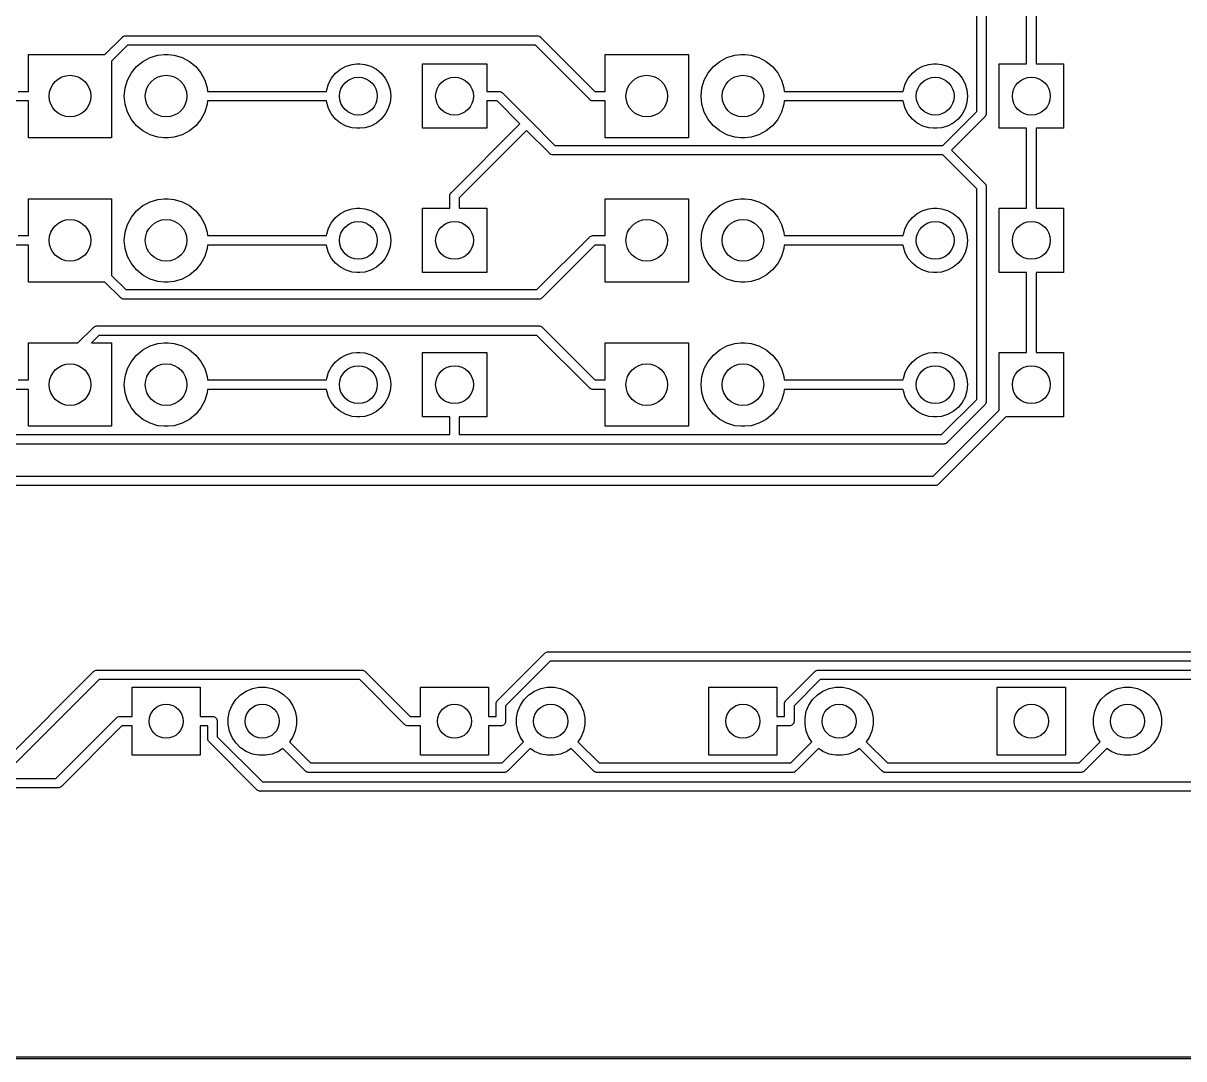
# Model space of a CAD drawing. Extents: x 47 to 146.1, y -90.2 to -39.3.
# Drawn here: x 77.5 to 108.17, y -90.19 to -62.84 of the extents above; entities that cross this region are included whole.
import ezdxf

# ---------------------------------------------------------------- set-up
doc = ezdxf.new("R2010")
doc.units = 0
doc.header["$MEASUREMENT"] = 0
doc.layers.add('BLACK', color=7, linetype='CONTINUOUS')

msp = doc.modelspace()

# ---------------------------------------------------------------- linework, layer by layer
at = {"layer": 'BLACK', "linetype": 'CONTINUOUS'}
for p, q in [((102.701, -65.1714), (102.701, -59.5838)), ((102.951, -59.5381), (102.951, -65.2171)), ((104.015, -63.92), (104.015, -61.81)), ((104.265, -61.81), (104.265, -63.92)), ((79.6632, -63.67), (80.1144, -63.2188)), ((80.2589, -63.4279), (79.84, -63.8468)), ((80.1144, -63.2188), (80.1183, -63.2141)), ((80.1183, -63.2141), (80.123, -63.2102)), ((80.123, -63.2102), (80.1373, -63.1985)), ((80.1373, -63.1985), (80.159, -63.1869)), ((80.159, -63.1869), (80.1826, -63.1797)), ((80.1826, -63.1797), (80.201, -63.1779)), ((80.201, -63.1779), (80.2071, -63.1773)), ((80.201, -63.1779), (80.201, -63.1779)), ((80.2071, -63.1773), (80.2132, -63.1779)), ((80.2132, -63.1779), (91.0815, -63.1779)), ((91.0358, -63.4279), (80.2589, -63.4279)), ((92.462, -64.8541), (91.0358, -63.4279)), ((91.0815, -63.1779), (91.0876, -63.1773)), ((91.0876, -63.1773), (91.0937, -63.1779)), ((91.0937, -63.1779), (91.0937, -63.1779)), ((91.0937, -63.1779), (91.1121, -63.1797)), ((91.1121, -63.1797), (91.1357, -63.1869)), ((91.1357, -63.1869), (91.1574, -63.1985)), ((91.1574, -63.1985), (91.1764, -63.2141)), ((91.1764, -63.2141), (91.1803, -63.2189)), ((91.1803, -63.2189), (92.6065, -64.645)), ((77.64, -64.645), (77.64, -63.67)), ((77.64, -63.67), (79.6632, -63.67)), ((80.6659, -63.851), (80.857, -63.7488)), ((80.857, -63.7488), (81.0644, -63.6859)), ((81.0644, -63.6859), (81.226, -63.67)), ((81.226, -63.67), (81.334, -63.67)), ((81.334, -63.67), (81.4956, -63.6859)), ((81.4956, -63.6859), (81.703, -63.7488)), ((81.703, -63.7488), (81.8941, -63.851)), ((92.88, -64.645), (92.88, -63.67)), ((92.88, -63.67), (95.08, -63.67)), ((95.08, -63.67), (95.08, -65.87)), ((95.9059, -63.851), (96.097, -63.7488)), ((96.097, -63.7488), (96.3044, -63.6859)), ((96.3044, -63.6859), (96.466, -63.67)), ((96.466, -63.67), (96.574, -63.67)), ((96.574, -63.67), (96.7356, -63.6859)), ((96.7356, -63.6859), (96.943, -63.7488)), ((96.943, -63.7488), (97.1341, -63.851)), ((79.84, -63.8468), (79.84, -65.87)), ((80.361, -64.1559), (80.4984, -63.9884)), ((80.4984, -63.9884), (80.6659, -63.851)), ((81.8941, -63.851), (82.0616, -63.9884)), ((82.0616, -63.9884), (82.199, -64.1559)), ((85.7561, -64.1661), (85.8855, -64.0598)), ((85.8855, -64.0598), (86.0331, -63.9809)), ((86.0331, -63.9809), (86.1934, -63.9323)), ((86.1934, -63.9323), (86.3183, -63.92)), ((86.3183, -63.92), (86.4017, -63.92)), ((86.4017, -63.92), (86.5266, -63.9323)), ((86.5266, -63.9323), (86.6869, -63.9809)), ((86.6869, -63.9809), (86.8345, -64.0598)), ((86.8345, -64.0598), (86.9639, -64.1661)), ((88.05, -65.62), (88.05, -63.92)), ((88.05, -63.92), (89.75, -63.92)), ((89.75, -63.92), (89.75, -64.645)), ((95.601, -64.1559), (95.7384, -63.9884)), ((95.7384, -63.9884), (95.9059, -63.851)), ((97.1341, -63.851), (97.3016, -63.9884)), ((97.3016, -63.9884), (97.439, -64.1559)), ((100.996, -64.1661), (101.125, -64.0598)), ((101.125, -64.0598), (101.273, -63.9809)), ((101.273, -63.9809), (101.433, -63.9323)), ((101.433, -63.9323), (101.558, -63.92)), ((101.558, -63.92), (101.642, -63.92)), ((101.642, -63.92), (101.767, -63.9323)), ((101.767, -63.9323), (101.927, -63.9809)), ((101.927, -63.9809), (102.075, -64.0598)), ((102.075, -64.0598), (102.204, -64.1661)), ((103.29, -65.62), (103.29, -63.92)), ((103.29, -63.92), (104.015, -63.92)), ((104.265, -63.92), (104.99, -63.92)), ((104.99, -63.92), (104.99, -65.62)), ((80.1959, -64.5544), (80.2588, -64.347)), ((80.2588, -64.347), (80.361, -64.1559)), ((82.199, -64.1559), (82.3012, -64.347)), ((82.3012, -64.347), (82.3641, -64.5544)), ((85.5709, -64.4431), (85.6498, -64.2955)), ((85.6498, -64.2955), (85.7561, -64.1661)), ((86.9639, -64.1661), (87.0702, -64.2955)), ((87.0702, -64.2955), (87.1491, -64.4431)), ((95.4359, -64.5544), (95.4988, -64.347)), ((95.4988, -64.347), (95.601, -64.1559)), ((97.439, -64.1559), (97.5412, -64.347)), ((97.5412, -64.347), (97.6041, -64.5544)), ((100.811, -64.4431), (100.89, -64.2955)), ((100.89, -64.2955), (100.996, -64.1661)), ((102.204, -64.1661), (102.31, -64.2955)), ((102.31, -64.2955), (102.389, -64.4431)), ((77.3665, -64.645), (77.64, -64.645)), ((80.1747, -64.77), (80.1959, -64.5544)), ((82.3641, -64.5544), (82.373, -64.645)), ((82.373, -64.645), (85.5182, -64.645)), ((85.5182, -64.645), (85.5223, -64.6034)), ((85.5223, -64.6034), (85.5709, -64.4431)), ((87.1491, -64.4431), (87.1977, -64.6034)), ((87.1977, -64.6034), (87.2141, -64.77)), ((89.75, -64.645), (90.0692, -64.645)), ((90.0692, -64.645), (90.0753, -64.6444)), ((90.0753, -64.6444), (90.0814, -64.645)), ((90.0814, -64.645), (90.0814, -64.645)), ((90.0814, -64.645), (90.0998, -64.6468)), ((90.0998, -64.6468), (90.1234, -64.654)), ((90.1234, -64.654), (90.1451, -64.6656)), ((90.1451, -64.6656), (90.1641, -64.6812)), ((90.1641, -64.6812), (90.168, -64.686)), ((90.168, -64.686), (90.8891, -65.407)), ((92.6065, -64.645), (92.88, -64.645)), ((95.4147, -64.77), (95.4359, -64.5544)), ((97.6041, -64.5544), (97.613, -64.645)), ((97.613, -64.645), (100.758, -64.645)), ((100.758, -64.645), (100.762, -64.6034)), ((100.762, -64.6034), (100.811, -64.4431)), ((102.389, -64.4431), (102.438, -64.6034)), ((102.438, -64.6034), (102.454, -64.77)), ((77.64, -64.895), (77.3208, -64.895)), ((77.64, -65.87), (77.64, -64.895)), ((80.1959, -64.9856), (80.1747, -64.77)), ((80.2588, -65.193), (80.1959, -64.9856)), ((82.3641, -64.9856), (82.3012, -65.193)), ((82.373, -64.895), (82.3641, -64.9856)), ((85.5182, -64.895), (82.373, -64.895)), ((85.5223, -64.9366), (85.5182, -64.895)), ((85.5709, -65.0969), (85.5223, -64.9366)), ((87.1977, -64.9366), (87.1491, -65.0969)), ((87.2141, -64.77), (87.1977, -64.9366)), ((90.0235, -64.895), (89.75, -64.895)), ((89.75, -64.895), (89.75, -65.62)), ((90.6282, -65.4997), (90.0235, -64.895)), ((92.4659, -64.8588), (92.462, -64.8541)), ((92.4706, -64.8627), (92.4659, -64.8588)), ((92.4849, -64.8744), (92.4706, -64.8627)), ((92.5066, -64.886), (92.4849, -64.8744)), ((92.5302, -64.8932), (92.5066, -64.886)), ((92.5486, -64.895), (92.5302, -64.8932)), ((92.5547, -64.8956), (92.5486, -64.895)), ((92.5486, -64.895), (92.5486, -64.895)), ((92.5608, -64.895), (92.5547, -64.8956)), ((92.88, -64.895), (92.5608, -64.895)), ((92.88, -65.87), (92.88, -64.895)), ((95.4359, -64.9856), (95.4147, -64.77)), ((95.4988, -65.193), (95.4359, -64.9856)), ((97.6041, -64.9856), (97.5412, -65.193)), ((97.613, -64.895), (97.6041, -64.9856)), ((100.758, -64.895), (97.613, -64.895)), ((100.762, -64.9366), (100.758, -64.895)), ((100.811, -65.0969), (100.762, -64.9366)), ((102.438, -64.9366), (102.389, -65.0969)), ((102.454, -64.77), (102.438, -64.9366)), ((80.361, -65.3841), (80.2588, -65.193)), ((82.3012, -65.193), (82.199, -65.3841)), ((85.6498, -65.2445), (85.5709, -65.0969)), ((85.7561, -65.3739), (85.6498, -65.2445)), ((87.0702, -65.2445), (86.9639, -65.3739)), ((87.1491, -65.0969), (87.0702, -65.2445)), ((95.601, -65.3841), (95.4988, -65.193)), ((97.5412, -65.193), (97.439, -65.3841)), ((100.89, -65.2445), (100.811, -65.0969)), ((100.996, -65.3739), (100.89, -65.2445)), ((101.802, -66.0704), (102.701, -65.1714)), ((102.91, -65.3159), (102.031, -66.1954)), ((102.31, -65.2445), (102.204, -65.3739)), ((102.389, -65.0969), (102.31, -65.2445)), ((102.915, -65.312), (102.91, -65.3159)), ((102.919, -65.3073), (102.915, -65.312)), ((102.931, -65.293), (102.919, -65.3073)), ((102.919, -65.3073), (102.919, -65.3073)), ((102.942, -65.2713), (102.931, -65.293)), ((102.931, -65.293), (102.931, -65.293)), ((102.949, -65.2477), (102.942, -65.2713)), ((102.951, -65.2293), (102.949, -65.2477)), ((102.951, -65.2171), (102.952, -65.2232)), ((102.952, -65.2232), (102.951, -65.2293)), ((102.951, -65.2293), (102.951, -65.2293)), ((80.4984, -65.5516), (80.361, -65.3841)), ((80.6659, -65.689), (80.4984, -65.5516)), ((82.0616, -65.5516), (81.8941, -65.689)), ((82.199, -65.3841), (82.0616, -65.5516)), ((85.8855, -65.4802), (85.7561, -65.3739)), ((86.0331, -65.5591), (85.8855, -65.4802)), ((86.1934, -65.6077), (86.0331, -65.5591)), ((86.3183, -65.62), (86.1934, -65.6077)), ((86.4017, -65.62), (86.3183, -65.62)), ((86.5266, -65.6077), (86.4017, -65.62)), ((86.6869, -65.5591), (86.5266, -65.6077)), ((86.8345, -65.4802), (86.6869, -65.5591)), ((86.9639, -65.3739), (86.8345, -65.4802)), ((89.75, -65.62), (88.05, -65.62)), ((88.816, -67.312), (90.6282, -65.4997)), ((90.8891, -65.407), (90.8938, -65.4109)), ((90.8938, -65.4109), (90.8977, -65.4156)), ((90.8977, -65.4156), (90.8977, -65.4157)), ((90.8977, -65.4157), (91.5525, -66.0704)), ((95.7384, -65.5516), (95.601, -65.3841)), ((95.9059, -65.689), (95.7384, -65.5516)), ((97.3016, -65.5516), (97.1341, -65.689)), ((97.439, -65.3841), (97.3016, -65.5516)), ((101.125, -65.4802), (100.996, -65.3739)), ((101.273, -65.5591), (101.125, -65.4802)), ((101.433, -65.6077), (101.273, -65.5591)), ((101.558, -65.62), (101.433, -65.6077)), ((101.642, -65.62), (101.558, -65.62)), ((101.767, -65.6077), (101.642, -65.62)), ((101.927, -65.5591), (101.767, -65.6077)), ((102.075, -65.4802), (101.927, -65.5591)), ((102.204, -65.3739), (102.075, -65.4802)), ((104.015, -65.62), (103.29, -65.62)), ((104.015, -67.73), (104.015, -65.62)), ((104.99, -65.62), (104.265, -65.62)), ((104.265, -65.62), (104.265, -67.73)), ((79.84, -65.87), (77.64, -65.87)), ((80.857, -65.7912), (80.6659, -65.689)), ((81.0644, -65.8541), (80.857, -65.7912)), ((81.226, -65.87), (81.0644, -65.8541)), ((81.334, -65.87), (81.226, -65.87)), ((81.4956, -65.8541), (81.334, -65.87)), ((81.703, -65.7912), (81.4956, -65.8541)), ((81.8941, -65.689), (81.703, -65.7912)), ((90.805, -65.6765), (89.025, -67.4565)), ((91.408, -66.2795), (90.805, -65.6765)), ((95.08, -65.87), (92.88, -65.87)), ((96.097, -65.7912), (95.9059, -65.689)), ((96.3044, -65.8541), (96.097, -65.7912)), ((96.466, -65.87), (96.3044, -65.8541)), ((96.574, -65.87), (96.466, -65.87)), ((96.7356, -65.8541), (96.574, -65.87)), ((96.943, -65.7912), (96.7356, -65.8541)), ((97.1341, -65.689), (96.943, -65.7912)), ((91.5525, -66.0704), (101.802, -66.0704)), ((102.031, -66.1954), (102.91, -67.075)), ((91.4119, -66.2842), (91.408, -66.2795)), ((91.4166, -66.2881), (91.4119, -66.2842)), ((91.4284, -66.2978), (91.4166, -66.2881)), ((91.4166, -66.2881), (91.4166, -66.2881)), ((91.4309, -66.2998), (91.4284, -66.2978)), ((91.4526, -66.3114), (91.4309, -66.2998)), ((91.4762, -66.3186), (91.4526, -66.3114)), ((91.4946, -66.3204), (91.4762, -66.3186)), ((91.5007, -66.321), (91.4946, -66.3204)), ((91.4946, -66.3204), (91.4946, -66.3204)), ((91.5068, -66.3204), (91.5007, -66.321)), ((101.802, -66.3204), (91.5068, -66.3204)), ((102.701, -67.2195), (101.802, -66.3204)), ((102.91, -67.075), (102.915, -67.0789)), ((102.915, -67.0789), (102.919, -67.0836)), ((102.919, -67.0836), (102.931, -67.0979)), ((102.931, -67.0979), (102.935, -67.1066)), ((102.935, -67.1066), (102.942, -67.1196)), ((102.942, -67.1196), (102.95, -67.1432)), ((102.95, -67.1432), (102.951, -67.1616)), ((88.7744, -67.4047), (88.7768, -67.3802)), ((88.775, -67.4108), (88.7744, -67.4047)), ((88.775, -67.73), (88.775, -67.4108)), ((88.7768, -67.3802), (88.784, -67.3566)), ((88.784, -67.3566), (88.7956, -67.3349)), ((88.7956, -67.3349), (88.8073, -67.3207)), ((88.8073, -67.3206), (88.8112, -67.3159)), ((88.8073, -67.3207), (88.8073, -67.3206)), ((88.8112, -67.3159), (88.816, -67.312)), ((89.025, -67.4565), (89.025, -67.73)), ((102.701, -72.7784), (102.701, -67.2195)), ((102.951, -67.1616), (102.951, -67.1616)), ((102.951, -67.1616), (102.952, -67.1677)), ((102.952, -67.1677), (102.951, -67.1738)), ((102.951, -67.1738), (102.951, -72.8241)), ((77.64, -68.455), (77.64, -67.48)), ((77.64, -67.48), (79.84, -67.48)), ((79.84, -67.48), (79.84, -69.5032)), ((80.4984, -67.7984), (80.6659, -67.661)), ((80.6659, -67.661), (80.857, -67.5588)), ((80.857, -67.5588), (81.0644, -67.4959)), ((81.0644, -67.4959), (81.226, -67.48)), ((81.226, -67.48), (81.334, -67.48)), ((81.334, -67.48), (81.4956, -67.4959)), ((81.4956, -67.4959), (81.703, -67.5588)), ((81.703, -67.5588), (81.8941, -67.661)), ((81.8941, -67.661), (82.0616, -67.7984)), ((86.0331, -67.7909), (86.1934, -67.7423)), ((86.1934, -67.7423), (86.3183, -67.73)), ((86.3183, -67.73), (86.4017, -67.73)), ((86.4017, -67.73), (86.5266, -67.7423)), ((86.5266, -67.7423), (86.6869, -67.7909)), ((88.05, -69.43), (88.05, -67.73)), ((88.05, -67.73), (88.775, -67.73)), ((89.025, -67.73), (89.75, -67.73)), ((89.75, -67.73), (89.75, -69.43)), ((92.88, -68.455), (92.88, -67.48)), ((92.88, -67.48), (95.08, -67.48)), ((95.08, -67.48), (95.08, -69.68)), ((95.7384, -67.7984), (95.9059, -67.661)), ((95.9059, -67.661), (96.097, -67.5588)), ((96.097, -67.5588), (96.3044, -67.4959)), ((96.3044, -67.4959), (96.466, -67.48)), ((96.466, -67.48), (96.574, -67.48)), ((96.574, -67.48), (96.7356, -67.4959)), ((96.7356, -67.4959), (96.943, -67.5588)), ((96.943, -67.5588), (97.1341, -67.661)), ((97.1341, -67.661), (97.3016, -67.7984)), ((101.273, -67.7909), (101.433, -67.7423)), ((101.433, -67.7423), (101.558, -67.73)), ((101.558, -67.73), (101.642, -67.73)), ((101.642, -67.73), (101.767, -67.7423)), ((101.767, -67.7423), (101.927, -67.7909)), ((103.29, -69.43), (103.29, -67.73)), ((103.29, -67.73), (104.015, -67.73)), ((104.265, -67.73), (104.99, -67.73)), ((104.99, -67.73), (104.99, -69.43)), ((80.2588, -68.157), (80.361, -67.9659)), ((80.361, -67.9659), (80.4984, -67.7984)), ((82.0616, -67.7984), (82.199, -67.9659)), ((82.199, -67.9659), (82.3012, -68.157)), ((85.6498, -68.1055), (85.7561, -67.9761)), ((85.7561, -67.9761), (85.8855, -67.8698)), ((85.8855, -67.8698), (86.0331, -67.7909)), ((86.6869, -67.7909), (86.8345, -67.8698)), ((86.8345, -67.8698), (86.9639, -67.9761)), ((86.9639, -67.9761), (87.0702, -68.1055)), ((95.4988, -68.157), (95.601, -67.9659)), ((95.601, -67.9659), (95.7384, -67.7984)), ((97.3016, -67.7984), (97.439, -67.9659)), ((97.439, -67.9659), (97.5412, -68.157)), ((100.89, -68.1055), (100.996, -67.9761)), ((100.996, -67.9761), (101.125, -67.8698)), ((101.125, -67.8698), (101.273, -67.7909)), ((101.927, -67.7909), (102.075, -67.8698)), ((102.075, -67.8698), (102.204, -67.9761)), ((102.204, -67.9761), (102.31, -68.1055)), ((80.1747, -68.58), (80.1959, -68.3644)), ((80.1959, -68.3644), (80.2588, -68.157)), ((82.3012, -68.157), (82.3641, -68.3644)), ((82.3641, -68.3644), (82.373, -68.455)), ((85.5223, -68.4134), (85.5709, -68.2531)), ((85.5709, -68.2531), (85.6498, -68.1055)), ((87.0702, -68.1055), (87.1491, -68.2531)), ((87.1491, -68.2531), (87.1977, -68.4134)), ((95.4147, -68.58), (95.4359, -68.3644)), ((95.4359, -68.3644), (95.4988, -68.157)), ((97.5412, -68.157), (97.6041, -68.3644)), ((97.6041, -68.3644), (97.613, -68.455)), ((100.762, -68.4134), (100.811, -68.2531)), ((100.811, -68.2531), (100.89, -68.1055)), ((102.31, -68.1055), (102.389, -68.2531)), ((102.389, -68.2531), (102.438, -68.4134)), ((77.3665, -68.455), (77.64, -68.455)), ((80.1959, -68.7956), (80.1747, -68.58)), ((82.373, -68.455), (85.5182, -68.455)), ((85.5182, -68.455), (85.5223, -68.4134)), ((87.1977, -68.4134), (87.2141, -68.58)), ((87.2141, -68.58), (87.1977, -68.7466)), ((91.0776, -69.8803), (92.462, -68.4959)), ((92.462, -68.4959), (92.4659, -68.4912)), ((92.4659, -68.4912), (92.4706, -68.4873)), ((92.4706, -68.4873), (92.4849, -68.4756)), ((92.4706, -68.4873), (92.4706, -68.4873)), ((92.4849, -68.4756), (92.5066, -68.464)), ((92.5066, -68.464), (92.5302, -68.4568)), ((92.5302, -68.4568), (92.5486, -68.455)), ((92.5486, -68.455), (92.5547, -68.4544)), ((92.5486, -68.455), (92.5486, -68.455)), ((92.5547, -68.4544), (92.5608, -68.455)), ((92.5608, -68.455), (92.88, -68.455)), ((95.4359, -68.7956), (95.4147, -68.58)), ((97.613, -68.455), (100.758, -68.455)), ((100.758, -68.455), (100.762, -68.4134)), ((102.438, -68.4134), (102.454, -68.58)), ((102.454, -68.58), (102.438, -68.7466)), ((77.64, -68.705), (77.3208, -68.705)), ((77.64, -69.68), (77.64, -68.705)), ((80.2588, -69.003), (80.1959, -68.7956)), ((82.3641, -68.7956), (82.3012, -69.003)), ((82.373, -68.705), (82.3641, -68.7956)), ((85.5182, -68.705), (82.373, -68.705)), ((85.5223, -68.7466), (85.5182, -68.705)), ((85.5709, -68.9069), (85.5223, -68.7466)), ((85.6498, -69.0545), (85.5709, -68.9069)), ((87.1491, -68.9069), (87.0702, -69.0545)), ((87.1977, -68.7466), (87.1491, -68.9069)), ((92.6065, -68.705), (91.2221, -70.0893)), ((92.88, -68.705), (92.6065, -68.705)), ((92.88, -69.68), (92.88, -68.705)), ((95.4988, -69.003), (95.4359, -68.7956)), ((97.6041, -68.7956), (97.5412, -69.003)), ((97.613, -68.705), (97.6041, -68.7956)), ((100.758, -68.705), (97.613, -68.705)), ((100.762, -68.7466), (100.758, -68.705)), ((100.811, -68.9069), (100.762, -68.7466)), ((100.89, -69.0545), (100.811, -68.9069)), ((102.389, -68.9069), (102.31, -69.0545)), ((102.438, -68.7466), (102.389, -68.9069)), ((80.361, -69.1941), (80.2588, -69.003)), ((80.4984, -69.3616), (80.361, -69.1941)), ((82.199, -69.1941), (82.0616, -69.3616)), ((82.3012, -69.003), (82.199, -69.1941)), ((85.7561, -69.1839), (85.6498, -69.0545)), ((85.8855, -69.2902), (85.7561, -69.1839)), ((86.0331, -69.3691), (85.8855, -69.2902)), ((86.8345, -69.2902), (86.6869, -69.3691)), ((86.9639, -69.1839), (86.8345, -69.2902)), ((87.0702, -69.0545), (86.9639, -69.1839)), ((95.601, -69.1941), (95.4988, -69.003)), ((95.7384, -69.3616), (95.601, -69.1941)), ((97.439, -69.1941), (97.3016, -69.3616)), ((97.5412, -69.003), (97.439, -69.1941)), ((100.996, -69.1839), (100.89, -69.0545)), ((101.125, -69.2902), (100.996, -69.1839)), ((101.273, -69.3691), (101.125, -69.2902)), ((102.075, -69.2902), (101.927, -69.3691)), ((102.204, -69.1839), (102.075, -69.2902)), ((102.31, -69.0545), (102.204, -69.1839)), ((79.84, -69.5032), (80.2171, -69.8803)), ((80.6659, -69.499), (80.4984, -69.3616)), ((80.857, -69.6012), (80.6659, -69.499)), ((81.0644, -69.6641), (80.857, -69.6012)), ((81.703, -69.6012), (81.4956, -69.6641)), ((81.8941, -69.499), (81.703, -69.6012)), ((82.0616, -69.3616), (81.8941, -69.499)), ((86.1934, -69.4177), (86.0331, -69.3691)), ((86.3183, -69.43), (86.1934, -69.4177)), ((86.4017, -69.43), (86.3183, -69.43)), ((86.5266, -69.4177), (86.4017, -69.43)), ((86.6869, -69.3691), (86.5266, -69.4177)), ((89.75, -69.43), (88.05, -69.43)), ((95.9059, -69.499), (95.7384, -69.3616)), ((96.097, -69.6012), (95.9059, -69.499)), ((96.3044, -69.6641), (96.097, -69.6012)), ((96.943, -69.6012), (96.7356, -69.6641)), ((97.1341, -69.499), (96.943, -69.6012)), ((97.3016, -69.3616), (97.1341, -69.499)), ((101.433, -69.4177), (101.273, -69.3691)), ((101.558, -69.43), (101.433, -69.4177)), ((101.642, -69.43), (101.558, -69.43)), ((101.767, -69.4177), (101.642, -69.43)), ((101.927, -69.3691), (101.767, -69.4177)), ((104.015, -69.43), (103.29, -69.43)), ((104.015, -71.54), (104.015, -69.43)), ((104.99, -69.43), (104.265, -69.43)), ((104.265, -69.43), (104.265, -71.54)), ((79.6632, -69.68), (77.64, -69.68)), ((80.0726, -70.0894), (79.6632, -69.68)), ((80.2171, -69.8803), (91.0776, -69.8803)), ((81.226, -69.68), (81.0644, -69.6641)), ((81.334, -69.68), (81.226, -69.68)), ((81.4956, -69.6641), (81.334, -69.68)), ((95.08, -69.68), (92.88, -69.68)), ((96.466, -69.68), (96.3044, -69.6641)), ((96.574, -69.68), (96.466, -69.68)), ((96.7356, -69.6641), (96.574, -69.68)), ((80.0765, -70.0941), (80.0726, -70.0894)), ((80.0812, -70.098), (80.0765, -70.0941)), ((80.093, -70.1077), (80.0812, -70.098)), ((80.0812, -70.098), (80.0812, -70.098)), ((80.0955, -70.1097), (80.093, -70.1077)), ((80.1172, -70.1213), (80.0955, -70.1097)), ((80.1408, -70.1285), (80.1172, -70.1213)), ((80.1592, -70.1303), (80.1408, -70.1285)), ((80.1653, -70.1309), (80.1592, -70.1303)), ((80.1592, -70.1303), (80.1592, -70.1303)), ((80.1714, -70.1303), (80.1653, -70.1309)), ((91.1233, -70.1303), (80.1714, -70.1303)), ((91.1294, -70.1309), (91.1233, -70.1303)), ((91.1355, -70.1303), (91.1294, -70.1309)), ((91.1539, -70.1285), (91.1355, -70.1303)), ((91.1355, -70.1303), (91.1355, -70.1303)), ((91.1775, -70.1213), (91.1539, -70.1285)), ((91.1992, -70.1097), (91.1775, -70.1213)), ((91.2182, -70.0941), (91.1992, -70.1097)), ((91.2221, -70.0893), (91.2182, -70.0941)), ((78.9506, -71.29), (79.36, -70.8806)), ((79.5045, -71.0897), (79.3042, -71.29)), ((79.36, -70.8806), (79.3639, -70.8759)), ((79.3639, -70.8759), (79.3686, -70.872)), ((79.3686, -70.872), (79.3829, -70.8603)), ((79.3686, -70.872), (79.3686, -70.872)), ((79.3829, -70.8603), (79.4046, -70.8487)), ((79.4046, -70.8487), (79.4282, -70.8415)), ((79.4282, -70.8415), (79.4466, -70.8397)), ((79.4466, -70.8397), (79.4527, -70.8391)), ((79.4466, -70.8397), (79.4466, -70.8397)), ((79.4527, -70.8391), (79.4588, -70.8397)), ((79.4588, -70.8397), (91.1233, -70.8397)), ((91.0776, -71.0897), (79.5045, -71.0897)), ((92.462, -72.4741), (91.0776, -71.0897)), ((91.1233, -70.8397), (91.1294, -70.8391)), ((91.1294, -70.8391), (91.1355, -70.8397)), ((91.1355, -70.8397), (91.1355, -70.8397)), ((91.1355, -70.8397), (91.1539, -70.8415)), ((91.1539, -70.8415), (91.1775, -70.8487)), ((91.1775, -70.8487), (91.1992, -70.8603)), ((91.1992, -70.8603), (91.2182, -70.8759)), ((91.2182, -70.8759), (91.2221, -70.8807)), ((91.2221, -70.8807), (92.6065, -72.265)), ((77.64, -72.265), (77.64, -71.29)), ((77.64, -71.29), (78.9506, -71.29)), ((79.3042, -71.29), (79.84, -71.29)), ((79.84, -71.29), (79.84, -73.49)), ((80.6659, -71.471), (80.857, -71.3688)), ((80.857, -71.3688), (81.0644, -71.3059)), ((81.0644, -71.3059), (81.226, -71.29)), ((81.226, -71.29), (81.334, -71.29)), ((81.334, -71.29), (81.4956, -71.3059)), ((81.4956, -71.3059), (81.703, -71.3688)), ((81.703, -71.3688), (81.8941, -71.471)), ((92.88, -72.265), (92.88, -71.29)), ((92.88, -71.29), (95.08, -71.29)), ((95.08, -71.29), (95.08, -73.49)), ((95.9059, -71.471), (96.097, -71.3688)), ((96.097, -71.3688), (96.3044, -71.3059)), ((96.3044, -71.3059), (96.466, -71.29)), ((96.466, -71.29), (96.574, -71.29)), ((96.574, -71.29), (96.7356, -71.3059)), ((96.7356, -71.3059), (96.943, -71.3688)), ((96.943, -71.3688), (97.1341, -71.471)), ((80.361, -71.7759), (80.4984, -71.6084)), ((80.4984, -71.6084), (80.6659, -71.471)), ((81.8941, -71.471), (82.0616, -71.6084)), ((82.0616, -71.6084), (82.199, -71.7759)), ((85.7561, -71.7861), (85.8855, -71.6798)), ((85.8855, -71.6798), (86.0331, -71.6009)), ((86.0331, -71.6009), (86.1934, -71.5523)), ((86.1934, -71.5523), (86.3183, -71.54)), ((86.3183, -71.54), (86.4017, -71.54)), ((86.4017, -71.54), (86.5266, -71.5523)), ((86.5266, -71.5523), (86.6869, -71.6009)), ((86.6869, -71.6009), (86.8345, -71.6798)), ((86.8345, -71.6798), (86.9639, -71.7861)), ((88.05, -73.24), (88.05, -71.54)), ((88.05, -71.54), (89.75, -71.54)), ((89.75, -71.54), (89.75, -73.24)), ((95.601, -71.7759), (95.7384, -71.6084)), ((95.7384, -71.6084), (95.9059, -71.471)), ((97.1341, -71.471), (97.3016, -71.6084)), ((97.3016, -71.6084), (97.439, -71.7759)), ((100.996, -71.7861), (101.125, -71.6798)), ((101.125, -71.6798), (101.273, -71.6009)), ((101.273, -71.6009), (101.433, -71.5523)), ((101.433, -71.5523), (101.558, -71.54)), ((101.558, -71.54), (101.642, -71.54)), ((101.642, -71.54), (101.767, -71.5523)), ((101.767, -71.5523), (101.927, -71.6009)), ((101.927, -71.6009), (102.075, -71.6798)), ((102.075, -71.6798), (102.204, -71.7861)), ((103.29, -73.0632), (103.29, -71.54)), ((103.29, -71.54), (104.015, -71.54)), ((104.265, -71.54), (104.99, -71.54)), ((104.99, -71.54), (104.99, -73.24)), ((80.1959, -72.1744), (80.2588, -71.967)), ((80.2588, -71.967), (80.361, -71.7759)), ((82.199, -71.7759), (82.3012, -71.967)), ((82.3012, -71.967), (82.3641, -72.1744)), ((85.5223, -72.2234), (85.5709, -72.0631)), ((85.5709, -72.0631), (85.6498, -71.9155)), ((85.6498, -71.9155), (85.7561, -71.7861)), ((86.9639, -71.7861), (87.0702, -71.9155)), ((87.0702, -71.9155), (87.1491, -72.0631)), ((87.1491, -72.0631), (87.1977, -72.2234)), ((95.4359, -72.1744), (95.4988, -71.967)), ((95.4988, -71.967), (95.601, -71.7759)), ((97.439, -71.7759), (97.5412, -71.967)), ((97.5412, -71.967), (97.6041, -72.1744)), ((100.762, -72.2234), (100.811, -72.0631)), ((100.811, -72.0631), (100.89, -71.9155)), ((100.89, -71.9155), (100.996, -71.7861)), ((102.204, -71.7861), (102.31, -71.9155)), ((102.31, -71.9155), (102.389, -72.0631)), ((102.389, -72.0631), (102.438, -72.2234)), ((77.3665, -72.265), (77.64, -72.265)), ((80.1747, -72.39), (80.1959, -72.1744)), ((82.3641, -72.1744), (82.373, -72.265)), ((82.373, -72.265), (85.5182, -72.265)), ((85.5182, -72.265), (85.5223, -72.2234)), ((87.1977, -72.2234), (87.2141, -72.39)), ((92.6065, -72.265), (92.88, -72.265)), ((95.4147, -72.39), (95.4359, -72.1744)), ((97.6041, -72.1744), (97.613, -72.265)), ((97.613, -72.265), (100.758, -72.265)), ((100.758, -72.265), (100.762, -72.2234)), ((102.438, -72.2234), (102.454, -72.39)), ((77.64, -72.515), (77.3208, -72.515)), ((77.64, -73.49), (77.64, -72.515)), ((80.1959, -72.6056), (80.1747, -72.39)), ((80.2588, -72.813), (80.1959, -72.6056)), ((82.3641, -72.6056), (82.3012, -72.813)), ((82.373, -72.515), (82.3641, -72.6056)), ((85.5182, -72.515), (82.373, -72.515)), ((85.5223, -72.5566), (85.5182, -72.515)), ((85.5709, -72.7169), (85.5223, -72.5566)), ((87.1977, -72.5566), (87.1491, -72.7169)), ((87.2141, -72.39), (87.1977, -72.5566)), ((92.4659, -72.4788), (92.462, -72.4741)), ((92.4706, -72.4827), (92.4659, -72.4788)), ((92.4849, -72.4944), (92.4706, -72.4827)), ((92.4706, -72.4827), (92.4706, -72.4827)), ((92.5066, -72.506), (92.4849, -72.4944)), ((92.5302, -72.5132), (92.5066, -72.506)), ((92.5486, -72.515), (92.5302, -72.5132)), ((92.5547, -72.5156), (92.5486, -72.515)), ((92.5486, -72.515), (92.5486, -72.515)), ((92.5608, -72.515), (92.5547, -72.5156)), ((92.88, -72.515), (92.5608, -72.515)), ((92.88, -73.49), (92.88, -72.515)), ((95.4359, -72.6056), (95.4147, -72.39)), ((95.4988, -72.813), (95.4359, -72.6056)), ((97.6041, -72.6056), (97.5412, -72.813)), ((97.613, -72.515), (97.6041, -72.6056)), ((100.758, -72.515), (97.613, -72.515)), ((100.762, -72.5566), (100.758, -72.515)), ((100.811, -72.7169), (100.762, -72.5566)), ((102.438, -72.5566), (102.389, -72.7169)), ((102.454, -72.39), (102.438, -72.5566)), ((80.361, -73.0041), (80.2588, -72.813)), ((82.3012, -72.813), (82.199, -73.0041)), ((85.6498, -72.8645), (85.5709, -72.7169)), ((85.7561, -72.9939), (85.6498, -72.8645)), ((87.0702, -72.8645), (86.9639, -72.9939)), ((87.1491, -72.7169), (87.0702, -72.8645)), ((95.601, -73.0041), (95.4988, -72.813)), ((97.5412, -72.813), (97.439, -73.0041)), ((100.89, -72.8645), (100.811, -72.7169)), ((100.996, -72.9939), (100.89, -72.8645)), ((101.771, -73.7087), (102.701, -72.7784)), ((102.91, -72.9229), (101.916, -73.9177)), ((102.31, -72.8645), (102.204, -72.9939)), ((102.389, -72.7169), (102.31, -72.8645)), ((102.915, -72.919), (102.91, -72.9229)), ((102.919, -72.9143), (102.915, -72.919)), ((102.931, -72.9), (102.919, -72.9143)), ((102.919, -72.9143), (102.919, -72.9143)), ((102.942, -72.8783), (102.931, -72.9)), ((102.95, -72.8547), (102.942, -72.8783)), ((102.951, -72.8363), (102.95, -72.8547)), ((102.951, -72.8241), (102.952, -72.8302)), ((102.952, -72.8302), (102.951, -72.8363)), ((102.951, -72.8363), (102.951, -72.8363)), ((80.4984, -73.1716), (80.361, -73.0041)), ((80.6659, -73.309), (80.4984, -73.1716)), ((82.0616, -73.1716), (81.8941, -73.309)), ((82.199, -73.0041), (82.0616, -73.1716)), ((85.8855, -73.1002), (85.7561, -72.9939)), ((86.0331, -73.1791), (85.8855, -73.1002)), ((86.1934, -73.2277), (86.0331, -73.1791)), ((86.3183, -73.24), (86.1934, -73.2277)), ((86.4017, -73.24), (86.3183, -73.24)), ((86.5266, -73.2277), (86.4017, -73.24)), ((86.6869, -73.1791), (86.5266, -73.2277)), ((86.8345, -73.1002), (86.6869, -73.1791)), ((86.9639, -72.9939), (86.8345, -73.1002)), ((88.775, -73.24), (88.05, -73.24)), ((88.775, -73.5592), (88.775, -73.24)), ((89.75, -73.24), (89.025, -73.24)), ((89.025, -73.24), (89.025, -73.7087)), ((95.7384, -73.1716), (95.601, -73.0041)), ((95.9059, -73.309), (95.7384, -73.1716)), ((97.3016, -73.1716), (97.1341, -73.309)), ((97.439, -73.0041), (97.3016, -73.1716)), ((101.125, -73.1002), (100.996, -72.9939)), ((101.273, -73.1791), (101.125, -73.1002)), ((101.433, -73.2277), (101.273, -73.1791)), ((101.558, -73.24), (101.433, -73.2277)), ((101.548, -74.805), (103.29, -73.0632)), ((101.642, -73.24), (101.558, -73.24)), ((101.767, -73.2277), (101.642, -73.24)), ((103.467, -73.24), (101.693, -75.014)), ((101.927, -73.1791), (101.767, -73.2277)), ((102.075, -73.1002), (101.927, -73.1791)), ((102.204, -72.9939), (102.075, -73.1002)), ((104.99, -73.24), (103.467, -73.24)), ((79.84, -73.49), (77.64, -73.49)), ((80.857, -73.4112), (80.6659, -73.309)), ((81.0644, -73.4741), (80.857, -73.4112)), ((81.226, -73.49), (81.0644, -73.4741)), ((81.334, -73.49), (81.226, -73.49)), ((81.4956, -73.4741), (81.334, -73.49)), ((81.703, -73.4112), (81.4956, -73.4741)), ((81.8941, -73.309), (81.703, -73.4112)), ((88.775, -73.7087), (88.775, -73.5592)), ((88.775, -73.5592), (88.775, -73.5592)), ((95.08, -73.49), (92.88, -73.49)), ((96.097, -73.4112), (95.9059, -73.309)), ((96.3044, -73.4741), (96.097, -73.4112)), ((96.466, -73.49), (96.3044, -73.4741)), ((96.574, -73.49), (96.466, -73.49)), ((96.7356, -73.4741), (96.574, -73.49)), ((96.943, -73.4112), (96.7356, -73.4741)), ((97.1341, -73.309), (96.943, -73.4112)), ((58.5508, -73.7087), (88.775, -73.7087)), ((89.025, -73.7087), (101.771, -73.7087)), ((88.8939, -73.9587), (58.5051, -73.9587)), ((88.9, -73.9593), (88.8939, -73.9587)), ((88.9061, -73.9587), (88.9, -73.9593)), ((101.817, -73.9587), (88.9061, -73.9587)), ((101.823, -73.9593), (101.817, -73.9587)), ((101.829, -73.9587), (101.823, -73.9593)), ((101.847, -73.9569), (101.829, -73.9587)), ((101.829, -73.9587), (101.829, -73.9587)), ((101.871, -73.9497), (101.847, -73.9569)), ((101.893, -73.9381), (101.871, -73.9497)), ((101.912, -73.9225), (101.893, -73.9381)), ((101.916, -73.9177), (101.912, -73.9225)), ((56.7218, -74.805), (101.548, -74.805)), ((101.594, -75.055), (56.7218, -75.055)), ((101.6, -75.0556), (101.594, -75.055)), ((101.606, -75.055), (101.6, -75.0556)), ((101.625, -75.0532), (101.606, -75.055)), ((101.606, -75.055), (101.606, -75.055)), ((101.648, -75.046), (101.625, -75.0532)), ((101.67, -75.0344), (101.648, -75.046)), ((101.689, -75.0188), (101.67, -75.0344)), ((101.693, -75.014), (101.689, -75.0188)), ((90.0413, -80.7277), (91.2851, -79.4838)), ((91.4296, -79.6929), (90.2503, -80.8722)), ((91.2851, -79.4838), (91.289, -79.4791)), ((91.289, -79.4791), (91.2937, -79.4752)), ((91.2937, -79.4752), (91.308, -79.4635)), ((91.2937, -79.4752), (91.2937, -79.4752)), ((91.308, -79.4635), (91.3297, -79.4519)), ((91.308, -79.4635), (91.308, -79.4635)), ((91.308, -79.4635), (91.308, -79.4635)), ((91.3297, -79.4519), (91.3533, -79.4447)), ((91.3533, -79.4447), (91.3717, -79.4429)), ((91.3717, -79.4429), (91.3778, -79.4423)), ((91.3717, -79.4429), (91.3717, -79.4429)), ((91.3778, -79.4423), (91.3839, -79.4429)), ((91.3839, -79.4429), (116.437, -79.4429)), ((116.391, -79.6929), (91.4296, -79.6929)), ((77.0033, -82.3303), (79.3631, -79.9705)), ((79.3631, -79.9705), (79.367, -79.9658)), ((79.367, -79.9658), (79.3717, -79.9619)), ((79.3717, -79.9619), (79.386, -79.9502)), ((79.3717, -79.9619), (79.3717, -79.9619)), ((79.386, -79.9502), (79.4077, -79.9386)), ((79.386, -79.9502), (79.386, -79.9502)), ((79.386, -79.9502), (79.386, -79.9502)), ((79.4077, -79.9386), (79.4313, -79.9314)), ((79.4313, -79.9314), (79.4497, -79.9296)), ((79.4497, -79.9296), (79.4558, -79.929)), ((79.4497, -79.9296), (79.4497, -79.9296)), ((79.4558, -79.929), (79.4619, -79.9296)), ((79.4619, -79.9296), (86.4432, -79.9296)), ((86.4432, -79.9296), (86.4493, -79.929)), ((86.4493, -79.929), (86.4554, -79.9296)), ((86.4554, -79.9296), (86.4554, -79.9296)), ((86.4554, -79.9296), (86.4738, -79.9314)), ((86.4738, -79.9314), (86.4974, -79.9386)), ((86.4974, -79.9386), (86.5191, -79.9502)), ((86.5191, -79.9502), (86.5381, -79.9658)), ((86.5381, -79.9658), (86.542, -79.9706)), ((86.542, -79.9706), (87.7265, -81.155)), ((97.6612, -80.7278), (98.4185, -79.9705)), ((98.4185, -79.9705), (98.4224, -79.9658)), ((98.4224, -79.9658), (98.4271, -79.9619)), ((98.4271, -79.9619), (98.4414, -79.9502)), ((98.4271, -79.9619), (98.4271, -79.9619)), ((98.4414, -79.9502), (98.4631, -79.9386)), ((98.4631, -79.9386), (98.4632, -79.9385)), ((98.4632, -79.9385), (98.4867, -79.9314)), ((98.4867, -79.9314), (98.5051, -79.9296)), ((98.5051, -79.9296), (98.5112, -79.929)), ((98.5051, -79.9296), (98.5051, -79.9296)), ((98.5112, -79.929), (98.5173, -79.9296)), ((98.5173, -79.9296), (114.862, -79.9296)), ((79.5076, -80.1796), (77.1478, -82.5393)), ((86.3975, -80.1796), (79.5076, -80.1796)), ((87.582, -81.3641), (86.3975, -80.1796)), ((98.563, -80.1796), (97.8703, -80.8723)), ((114.816, -80.1796), (98.563, -80.1796)), ((80.38, -81.155), (80.38, -80.38)), ((80.38, -80.38), (82.18, -80.38)), ((82.18, -80.38), (82.18, -81.155)), ((83.1209, -80.7063), (83.2463, -80.5809)), ((83.2463, -80.5809), (83.3937, -80.4824)), ((83.3937, -80.4824), (83.5575, -80.4146)), ((83.5575, -80.4146), (83.7314, -80.38)), ((83.7314, -80.38), (83.9086, -80.38)), ((83.9086, -80.38), (84.0825, -80.4146)), ((84.0825, -80.4146), (84.2463, -80.4824)), ((84.2463, -80.4824), (84.3937, -80.5809)), ((84.3937, -80.5809), (84.5191, -80.7063)), ((88, -81.155), (88, -80.38)), ((88, -80.38), (89.8, -80.38)), ((89.8, -80.38), (89.8, -81.155)), ((90.7409, -80.7063), (90.8663, -80.5809)), ((90.8663, -80.5809), (91.0137, -80.4824)), ((91.0137, -80.4824), (91.1775, -80.4146)), ((91.1775, -80.4146), (91.3514, -80.38)), ((91.3514, -80.38), (91.5286, -80.38)), ((91.5286, -80.38), (91.7025, -80.4146)), ((91.7025, -80.4146), (91.8663, -80.4824)), ((91.8663, -80.4824), (92.0137, -80.5809)), ((92.0137, -80.5809), (92.1391, -80.7063)), ((95.62, -82.18), (95.62, -80.38)), ((95.62, -80.38), (97.42, -80.38)), ((97.42, -80.38), (97.42, -81.155)), ((98.3609, -80.7063), (98.4863, -80.5809)), ((98.4863, -80.5809), (98.6337, -80.4824)), ((98.6337, -80.4824), (98.7975, -80.4146)), ((98.7975, -80.4146), (98.9714, -80.38)), ((98.9714, -80.38), (99.1486, -80.38)), ((99.1486, -80.38), (99.3225, -80.4146)), ((99.3225, -80.4146), (99.4863, -80.4824)), ((99.4863, -80.4824), (99.6337, -80.5809)), ((99.6337, -80.5809), (99.7591, -80.7063)), ((103.24, -82.18), (103.24, -80.38)), ((103.24, -80.38), (105.04, -80.38)), ((105.04, -80.38), (105.04, -82.18)), ((105.981, -80.7063), (106.106, -80.5809)), ((106.106, -80.5809), (106.254, -80.4824)), ((106.254, -80.4824), (106.417, -80.4146)), ((106.417, -80.4146), (106.591, -80.38)), ((106.591, -80.38), (106.769, -80.38)), ((106.769, -80.38), (106.943, -80.4146)), ((106.943, -80.4146), (107.106, -80.4824)), ((107.106, -80.4824), (107.254, -80.5809)), ((107.254, -80.5809), (107.379, -80.7063)), ((82.9546, -81.0175), (83.0224, -80.8537)), ((83.0224, -80.8537), (83.1209, -80.7063)), ((84.5191, -80.7063), (84.6176, -80.8537)), ((84.6176, -80.8537), (84.6854, -81.0175)), ((89.9997, -80.8204), (90.0003, -80.8143)), ((90.0003, -80.8265), (89.9997, -80.8204)), ((90.0003, -80.8143), (90.0021, -80.7959)), ((90.0003, -80.8143), (90.0003, -80.8143)), ((90.0003, -81.155), (90.0003, -80.8265)), ((90.0021, -80.7959), (90.0093, -80.7723)), ((90.0093, -80.7723), (90.0209, -80.7506)), ((90.0209, -80.7506), (90.0365, -80.7316)), ((90.0365, -80.7316), (90.0413, -80.7277)), ((90.2503, -80.8722), (90.2503, -81.2739)), ((90.5746, -81.0175), (90.6424, -80.8537)), ((90.6424, -80.8537), (90.7409, -80.7063)), ((92.1391, -80.7063), (92.2376, -80.8537)), ((92.2376, -80.8537), (92.3054, -81.0175)), ((97.6197, -80.8205), (97.6221, -80.796)), ((97.6203, -80.8266), (97.6197, -80.8205)), ((97.6203, -81.155), (97.6203, -80.8266)), ((97.6221, -80.796), (97.6293, -80.7724)), ((97.6293, -80.7724), (97.6409, -80.7507)), ((97.6409, -80.7507), (97.6526, -80.7364)), ((97.6526, -80.7364), (97.6565, -80.7317)), ((97.6526, -80.7364), (97.6526, -80.7364)), ((97.6565, -80.7317), (97.6612, -80.7278)), ((97.8703, -80.8723), (97.8703, -81.2739)), ((98.1946, -81.0175), (98.2624, -80.8537)), ((98.2624, -80.8537), (98.3609, -80.7063)), ((99.7591, -80.7063), (99.8576, -80.8537)), ((99.8576, -80.8537), (99.9254, -81.0175)), ((105.815, -81.0175), (105.882, -80.8537)), ((105.882, -80.8537), (105.981, -80.7063)), ((107.379, -80.7063), (107.478, -80.8537)), ((107.478, -80.8537), (107.545, -81.0175)), ((78.3674, -82.7905), (79.962, -81.1959)), ((79.962, -81.1959), (79.9659, -81.1912)), ((79.9659, -81.1912), (79.9706, -81.1873)), ((79.9706, -81.1873), (79.9849, -81.1756)), ((79.9706, -81.1873), (79.9706, -81.1873)), ((79.9849, -81.1756), (80.0066, -81.164)), ((79.9849, -81.1756), (79.9849, -81.1756)), ((80.0066, -81.164), (80.0302, -81.1568)), ((80.0302, -81.1568), (80.0486, -81.155)), ((80.0486, -81.155), (80.0547, -81.1544)), ((80.0486, -81.155), (80.0486, -81.155)), ((80.0547, -81.1544), (80.0608, -81.155)), ((80.0608, -81.155), (80.38, -81.155)), ((82.18, -81.155), (82.4992, -81.155)), ((82.4992, -81.155), (82.5053, -81.1544)), ((82.5053, -81.1544), (82.5114, -81.155)), ((82.5114, -81.155), (82.5298, -81.1568)), ((82.5298, -81.1568), (82.5534, -81.164)), ((82.5534, -81.164), (82.5751, -81.1756)), ((82.5751, -81.1756), (82.5941, -81.1912)), ((82.5941, -81.1912), (82.6097, -81.2102)), ((82.6097, -81.2102), (82.6213, -81.2319)), ((82.6213, -81.2319), (82.6285, -81.2555)), ((82.6285, -81.2555), (82.6309, -81.28)), ((82.92, -81.1914), (82.9546, -81.0175)), ((82.92, -81.3686), (82.92, -81.1914)), ((84.6854, -81.0175), (84.72, -81.1914)), ((84.72, -81.1914), (84.72, -81.3686)), ((87.7265, -81.155), (88, -81.155)), ((89.8, -81.155), (90.0003, -81.155)), ((90.54, -81.1914), (90.5746, -81.0175)), ((90.54, -81.3686), (90.54, -81.1914)), ((92.3054, -81.0175), (92.34, -81.1914)), ((92.34, -81.1914), (92.34, -81.3686)), ((97.42, -81.155), (97.6203, -81.155)), ((98.16, -81.1914), (98.1946, -81.0175)), ((98.16, -81.3686), (98.16, -81.1914)), ((99.9254, -81.0175), (99.96, -81.1914)), ((99.96, -81.1914), (99.96, -81.3686)), ((105.78, -81.1914), (105.815, -81.0175)), ((105.78, -81.3686), (105.78, -81.1914)), ((107.545, -81.0175), (107.58, -81.1914)), ((107.58, -81.1914), (107.58, -81.3686)), ((80.1065, -81.405), (78.5119, -82.9995)), ((80.38, -81.405), (80.1065, -81.405)), ((80.38, -82.18), (80.38, -81.405)), ((82.3803, -81.405), (82.18, -81.405)), ((82.18, -81.405), (82.18, -82.18)), ((82.3803, -81.7334), (82.3803, -81.405)), ((82.6309, -81.28), (82.6303, -81.2861)), ((82.6303, -81.2861), (82.6303, -81.6877)), ((82.9546, -81.5425), (82.92, -81.3686)), ((83.0224, -81.7063), (82.9546, -81.5425)), ((84.6854, -81.5425), (84.6176, -81.7063)), ((84.72, -81.3686), (84.6854, -81.5425)), ((87.5859, -81.3688), (87.582, -81.3641)), ((87.5906, -81.3727), (87.5859, -81.3688)), ((87.6024, -81.3824), (87.5906, -81.3727)), ((87.5906, -81.3727), (87.5906, -81.3727)), ((87.6049, -81.3844), (87.6024, -81.3824)), ((87.6266, -81.396), (87.6049, -81.3844)), ((87.6502, -81.4032), (87.6266, -81.396)), ((87.6686, -81.405), (87.6502, -81.4032)), ((87.6747, -81.4056), (87.6686, -81.405)), ((87.6686, -81.405), (87.6686, -81.405)), ((87.6808, -81.405), (87.6747, -81.4056)), ((88, -81.405), (87.6808, -81.405)), ((88, -82.18), (88, -81.405)), ((90.1192, -81.405), (89.8, -81.405)), ((89.8, -81.405), (89.8, -82.18)), ((90.1253, -81.4056), (90.1192, -81.405)), ((90.1498, -81.4032), (90.1253, -81.4056)), ((90.1734, -81.396), (90.1498, -81.4032)), ((90.1951, -81.3844), (90.1734, -81.396)), ((90.2141, -81.3688), (90.1951, -81.3844)), ((90.2297, -81.3498), (90.2141, -81.3688)), ((90.2413, -81.3281), (90.2297, -81.3498)), ((90.2485, -81.3045), (90.2413, -81.3281)), ((90.2503, -81.2861), (90.2485, -81.3045)), ((90.2503, -81.2739), (90.2509, -81.28)), ((90.2509, -81.28), (90.2503, -81.2861)), ((90.2503, -81.2861), (90.2503, -81.2861)), ((90.5746, -81.5425), (90.54, -81.3686)), ((90.6424, -81.7063), (90.5746, -81.5425)), ((92.3054, -81.5425), (92.2376, -81.7063)), ((92.34, -81.3686), (92.3054, -81.5425)), ((97.7392, -81.405), (97.42, -81.405)), ((97.42, -81.405), (97.42, -82.18)), ((97.7453, -81.4056), (97.7392, -81.405)), ((97.7514, -81.405), (97.7453, -81.4056)), ((97.7698, -81.4032), (97.7514, -81.405)), ((97.7514, -81.405), (97.7514, -81.405)), ((97.7934, -81.396), (97.7698, -81.4032)), ((97.8151, -81.3844), (97.7934, -81.396)), ((97.8341, -81.3688), (97.8151, -81.3844)), ((97.8497, -81.3498), (97.8341, -81.3688)), ((97.8613, -81.3281), (97.8497, -81.3498)), ((97.8685, -81.3045), (97.8613, -81.3281)), ((97.8709, -81.28), (97.8685, -81.3045)), ((97.8703, -81.2739), (97.8709, -81.28)), ((98.1946, -81.5425), (98.16, -81.3686)), ((98.2624, -81.7063), (98.1946, -81.5425)), ((99.9254, -81.5425), (99.8576, -81.7063)), ((99.96, -81.3686), (99.9254, -81.5425)), ((105.815, -81.5425), (105.78, -81.3686)), ((105.882, -81.7063), (105.815, -81.5425)), ((107.545, -81.5425), (107.478, -81.7063)), ((107.58, -81.3686), (107.545, -81.5425)), ((82.3797, -81.7395), (82.3803, -81.7334)), ((82.3803, -81.7456), (82.3797, -81.7395)), ((82.3821, -81.764), (82.3803, -81.7456)), ((82.3803, -81.7456), (82.3803, -81.7456)), ((82.3893, -81.7876), (82.3821, -81.764)), ((82.4009, -81.8093), (82.3893, -81.7876)), ((82.4165, -81.8283), (82.4009, -81.8093)), ((82.4213, -81.8322), (82.4165, -81.8283)), ((83.6788, -83.0898), (82.4213, -81.8322)), ((82.6303, -81.6877), (83.8233, -82.8807)), ((83.1209, -81.8537), (83.0224, -81.7063)), ((83.2463, -81.9791), (83.1209, -81.8537)), ((84.6176, -81.7063), (84.5397, -81.8229)), ((84.5397, -81.8229), (85.0972, -82.3804)), ((90.1628, -82.3804), (90.7203, -81.8229)), ((90.7203, -81.8229), (90.6424, -81.7063)), ((92.2376, -81.7063), (92.1597, -81.8229)), ((92.1597, -81.8229), (92.7172, -82.3804)), ((97.7828, -82.3804), (98.3403, -81.8229)), ((98.3403, -81.8229), (98.2624, -81.7063)), ((99.8576, -81.7063), (99.7796, -81.823)), ((99.7796, -81.823), (100.337, -82.3804)), ((105.403, -82.3804), (105.96, -81.823)), ((105.96, -81.823), (105.882, -81.7063)), ((107.379, -81.8537), (107.254, -81.9791)), ((107.478, -81.7063), (107.379, -81.8537)), ((82.18, -82.18), (80.38, -82.18)), ((83.3937, -82.0776), (83.2463, -81.9791)), ((83.5575, -82.1454), (83.3937, -82.0776)), ((83.7314, -82.18), (83.5575, -82.1454)), ((83.9086, -82.18), (83.7314, -82.18)), ((84.0825, -82.1454), (83.9086, -82.18)), ((84.2463, -82.0776), (84.0825, -82.1454)), ((84.3629, -81.9997), (84.2463, -82.0776)), ((84.9527, -82.5895), (84.3629, -81.9997)), ((89.8, -82.18), (88, -82.18)), ((90.8971, -81.9997), (90.3073, -82.5894)), ((91.0137, -82.0776), (90.8971, -81.9997)), ((91.1775, -82.1454), (91.0137, -82.0776)), ((91.3514, -82.18), (91.1775, -82.1454)), ((91.5286, -82.18), (91.3514, -82.18)), ((91.7025, -82.1454), (91.5286, -82.18)), ((91.8663, -82.0776), (91.7025, -82.1454)), ((91.9829, -81.9997), (91.8663, -82.0776)), ((92.5727, -82.5895), (91.9829, -81.9997)), ((97.42, -82.18), (95.62, -82.18)), ((98.5171, -81.9997), (97.9273, -82.5894)), ((98.6337, -82.0776), (98.5171, -81.9997)), ((98.7975, -82.1454), (98.6337, -82.0776)), ((98.9714, -82.18), (98.7975, -82.1454)), ((99.1486, -82.18), (98.9714, -82.18)), ((99.3225, -82.1454), (99.1486, -82.18)), ((99.4863, -82.0776), (99.3225, -82.1454)), ((99.6028, -81.9998), (99.4863, -82.0776)), ((100.192, -82.5894), (99.6028, -81.9998)), ((105.04, -82.18), (103.24, -82.18)), ((106.137, -81.9998), (105.548, -82.5894)), ((106.254, -82.0776), (106.137, -81.9998)), ((106.417, -82.1454), (106.254, -82.0776)), ((106.591, -82.18), (106.417, -82.1454)), ((106.769, -82.18), (106.591, -82.18)), ((106.943, -82.1454), (106.769, -82.18)), ((107.106, -82.0776), (106.943, -82.1454)), ((107.254, -81.9791), (107.106, -82.0776)), ((85.0972, -82.3804), (90.1628, -82.3804)), ((92.7172, -82.3804), (97.7828, -82.3804)), ((100.337, -82.3804), (105.403, -82.3804)), ((60.9153, -82.7905), (78.3674, -82.7905)), ((84.9566, -82.5942), (84.9527, -82.5895)), ((84.9613, -82.5981), (84.9566, -82.5942)), ((84.9731, -82.6078), (84.9613, -82.5981)), ((84.9613, -82.5981), (84.9613, -82.5981)), ((84.9756, -82.6098), (84.9731, -82.6078)), ((84.9973, -82.6214), (84.9756, -82.6098)), ((85.0209, -82.6286), (84.9973, -82.6214)), ((85.0393, -82.6304), (85.0209, -82.6286)), ((85.0454, -82.631), (85.0393, -82.6304)), ((85.0393, -82.6304), (85.0393, -82.6304)), ((85.0515, -82.6304), (85.0454, -82.631)), ((90.2085, -82.6304), (85.0515, -82.6304)), ((90.2146, -82.631), (90.2085, -82.6304)), ((90.2207, -82.6304), (90.2146, -82.631)), ((90.2391, -82.6286), (90.2207, -82.6304)), ((90.2207, -82.6304), (90.2207, -82.6304)), ((90.2627, -82.6214), (90.2391, -82.6286)), ((90.2844, -82.6098), (90.2627, -82.6214)), ((90.3034, -82.5942), (90.2844, -82.6098)), ((90.3073, -82.5894), (90.3034, -82.5942)), ((92.5766, -82.5942), (92.5727, -82.5895)), ((92.5813, -82.5981), (92.5766, -82.5942)), ((92.5931, -82.6078), (92.5813, -82.5981)), ((92.5813, -82.5981), (92.5813, -82.5981)), ((92.5956, -82.6098), (92.5931, -82.6078)), ((92.6173, -82.6214), (92.5956, -82.6098)), ((92.6409, -82.6286), (92.6173, -82.6214)), ((92.6593, -82.6304), (92.6409, -82.6286)), ((92.6654, -82.631), (92.6593, -82.6304)), ((92.6593, -82.6304), (92.6593, -82.6304)), ((92.6715, -82.6304), (92.6654, -82.631)), ((97.8285, -82.6304), (92.6715, -82.6304)), ((97.8346, -82.631), (97.8285, -82.6304)), ((97.8407, -82.6304), (97.8346, -82.631)), ((97.8591, -82.6286), (97.8407, -82.6304)), ((97.8407, -82.6304), (97.8407, -82.6304)), ((97.8827, -82.6214), (97.8591, -82.6286)), ((97.9044, -82.6098), (97.8827, -82.6214)), ((97.9234, -82.5942), (97.9044, -82.6098)), ((97.9273, -82.5894), (97.9234, -82.5942)), ((100.196, -82.5942), (100.192, -82.5894)), ((100.204, -82.6008), (100.196, -82.5942)), ((100.215, -82.6098), (100.204, -82.6008)), ((100.227, -82.6159), (100.215, -82.6098)), ((100.215, -82.6098), (100.215, -82.6098)), ((100.215, -82.6098), (100.215, -82.6098)), ((100.237, -82.6214), (100.227, -82.6159)), ((100.252, -82.6259), (100.237, -82.6214)), ((100.237, -82.6214), (100.237, -82.6214)), ((100.237, -82.6214), (100.237, -82.6214)), ((100.26, -82.6286), (100.252, -82.6259)), ((100.279, -82.6304), (100.26, -82.6286)), ((100.26, -82.6286), (100.26, -82.6286)), ((100.26, -82.6286), (100.26, -82.6286)), ((100.285, -82.631), (100.279, -82.6304)), ((100.291, -82.6304), (100.285, -82.631)), ((105.449, -82.6304), (100.291, -82.6304)), ((105.455, -82.631), (105.449, -82.6304)), ((105.461, -82.6304), (105.455, -82.631)), ((105.48, -82.6286), (105.461, -82.6304)), ((105.461, -82.6304), (105.461, -82.6304)), ((105.486, -82.6265), (105.48, -82.6286)), ((105.48, -82.6286), (105.48, -82.6286)), ((105.48, -82.6286), (105.48, -82.6286)), ((105.503, -82.6214), (105.486, -82.6265)), ((105.511, -82.6173), (105.503, -82.6214)), ((105.503, -82.6214), (105.503, -82.6214)), ((105.503, -82.6214), (105.503, -82.6214)), ((105.525, -82.6098), (105.511, -82.6173)), ((105.535, -82.6011), (105.525, -82.6098)), ((105.525, -82.6098), (105.525, -82.6098)), ((105.525, -82.6098), (105.525, -82.6098)), ((105.544, -82.5942), (105.535, -82.6011)), ((105.548, -82.5894), (105.544, -82.5942)), ((78.4131, -83.0405), (60.8696, -83.0405)), ((78.4192, -83.0411), (78.4131, -83.0405)), ((78.4253, -83.0405), (78.4192, -83.0411)), ((78.4437, -83.0387), (78.4253, -83.0405)), ((78.4253, -83.0405), (78.4253, -83.0405)), ((78.4673, -83.0315), (78.4437, -83.0387)), ((78.489, -83.0199), (78.4673, -83.0315)), ((78.508, -83.0043), (78.489, -83.0199)), ((78.5119, -82.9995), (78.508, -83.0043)), ((83.6827, -83.0945), (83.6788, -83.0898)), ((83.6874, -83.0984), (83.6827, -83.0945)), ((83.6992, -83.1081), (83.6874, -83.0984)), ((83.6874, -83.0984), (83.6874, -83.0984)), ((83.8233, -82.8807), (108.757, -82.8807)), ((83.7017, -83.1101), (83.6992, -83.1081)), ((83.7234, -83.1217), (83.7017, -83.1101)), ((83.747, -83.1289), (83.7234, -83.1217)), ((83.7654, -83.1307), (83.747, -83.1289)), ((83.7715, -83.1313), (83.7654, -83.1307)), ((83.7654, -83.1307), (83.7654, -83.1307)), ((83.7776, -83.1307), (83.7715, -83.1313)), ((108.803, -83.1307), (83.7776, -83.1307)), ((47.015, -90.145), (146.025, -90.145)), ((146.049, -90.195), (46.9912, -90.195))]:
    msp.add_line(p, q, dxfattribs=at)
at = {"layer": 'BLACK'}
for centre, radius in [((78.74, -64.77), 0.55), ((78.74, -64.77), 0.55), ((81.28, -64.77), 0.55), ((81.28, -64.77), 0.55), ((86.36, -64.77), 0.5), ((86.36, -64.77), 0.5), ((88.9, -64.77), 0.5), ((88.9, -64.77), 0.5), ((93.98, -64.77), 0.55), ((93.98, -64.77), 0.55), ((96.52, -64.77), 0.55), ((96.52, -64.77), 0.55), ((101.6, -64.77), 0.5), ((101.6, -64.77), 0.5), ((104.14, -64.77), 0.5), ((104.14, -64.77), 0.5), ((78.74, -68.58), 0.55), ((78.74, -68.58), 0.55), ((81.28, -68.58), 0.55), ((81.28, -68.58), 0.55), ((93.98, -68.58), 0.55), ((93.98, -68.58), 0.55), ((96.52, -68.58), 0.55), ((96.52, -68.58), 0.55), ((86.36, -68.58), 0.5), ((86.36, -68.58), 0.5), ((88.9, -68.58), 0.5), ((88.9, -68.58), 0.5), ((101.6, -68.58), 0.5), ((101.6, -68.58), 0.5), ((104.14, -68.58), 0.5), ((104.14, -68.58), 0.5), ((78.74, -72.39), 0.55), ((78.74, -72.39), 0.55), ((81.28, -72.39), 0.55), ((81.28, -72.39), 0.55), ((86.36, -72.39), 0.5), ((86.36, -72.39), 0.5), ((88.9, -72.39), 0.5), ((88.9, -72.39), 0.5), ((93.98, -72.39), 0.55), ((93.98, -72.39), 0.55), ((96.52, -72.39), 0.55), ((96.52, -72.39), 0.55), ((101.6, -72.39), 0.5), ((101.6, -72.39), 0.5), ((104.14, -72.39), 0.5), ((104.14, -72.39), 0.5), ((81.28, -81.28), 0.45), ((81.28, -81.28), 0.45), ((83.82, -81.28), 0.45), ((83.82, -81.28), 0.45), ((88.9, -81.28), 0.45), ((88.9, -81.28), 0.45), ((91.44, -81.28), 0.45), ((91.44, -81.28), 0.45), ((96.52, -81.28), 0.45), ((96.52, -81.28), 0.45), ((99.06, -81.28), 0.45), ((99.06, -81.28), 0.45), ((104.14, -81.28), 0.45), ((104.14, -81.28), 0.45), ((106.68, -81.28), 0.45), ((106.68, -81.28), 0.45)]:
    msp.add_circle(centre, radius, dxfattribs=at)

doc.saveas('drawing.dxf')
